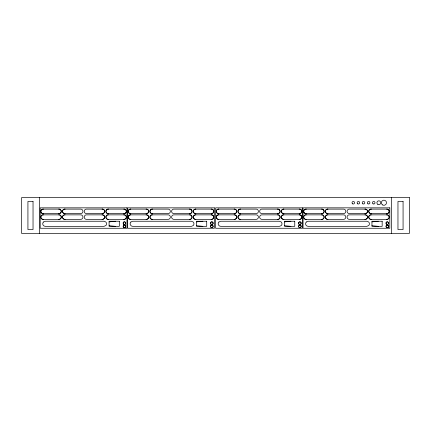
<?xml version="1.0" encoding="UTF-8"?>
<svg xmlns="http://www.w3.org/2000/svg" width="431" height="431" viewBox="0 0 431 431"><rect width="100%" height="100%" fill="white"/><g stroke="black" fill="none" stroke-linecap="round" stroke-linejoin="round"><path stroke-width="0.65" d="M123.514 224.115A1.304 1.288 -90 0 0 125.324 224.104A1.304 1.288 -90 0 0 125.324 222.267A1.304 1.288 -90 0 0 123.514 222.256L123.137 223.156L123.514 224.061M125.313 227.304A1.304 1.288 -90 0 0 125.329 225.461A1.304 1.288 -90 0 0 123.514 225.445L123.137 226.345L123.514 227.25A1.304 1.288 -90 0 0 125.313 227.25M210.915 224.115A1.304 1.288 -90 0 0 212.731 224.104A1.304 1.288 -90 0 0 212.731 222.267A1.304 1.288 -90 0 0 210.915 222.256L210.543 223.156L210.915 224.061M212.72 227.304A1.304 1.288 -90 0 0 212.736 225.461A1.304 1.288 -90 0 0 210.915 225.445L210.543 226.345L210.915 227.25A1.304 1.288 -90 0 0 212.72 227.25M298.963 224.115A1.304 1.288 -90 0 0 300.773 224.104A1.304 1.288 -90 0 0 300.773 222.267A1.304 1.288 -90 0 0 298.963 222.256L298.586 223.156L298.958 224.061M300.763 227.304A1.304 1.288 -90 0 0 300.779 225.461A1.304 1.288 -90 0 0 298.963 225.445L298.586 226.345L298.958 227.25A1.304 1.288 -90 0 0 300.763 227.25M386.365 224.115A1.304 1.288 -90 0 0 388.18 224.104A1.304 1.288 -90 0 0 388.18 222.267A1.304 1.288 -90 0 0 386.365 222.256L385.993 223.156L386.365 224.061M388.169 227.304A1.304 1.288 -90 0 0 388.186 225.461A1.304 1.288 -90 0 0 386.365 225.445L385.993 226.345L386.365 227.25A1.304 1.288 -90 0 0 388.169 227.25M109.102 221.879L115.481 221.243M196.509 221.879L202.888 221.243M284.552 221.879L290.93 221.243M371.953 221.879L378.337 221.243M43.391 209.121L58.702 209.121A2.257 2.247 -90 0 1 61.256 211.352A2.257 2.247 -90 0 1 58.702 213.593L43.391 213.587A2.3 2.274 -90 0 1 41.608 213.049L41.193 212.564A2.23 2.198 -90 0 1 41.193 210.139L41.608 209.66A2.3 2.274 -90 0 1 43.391 209.121A2.252 2.252 0 0 0 40.837 211.352A2.252 2.252 0 0 0 43.391 213.587M65.081 209.121L80.392 209.121A2.252 2.252 0 0 1 82.946 211.352A2.252 2.252 0 0 1 80.392 213.587L65.081 213.587A2.257 2.252 -90 0 1 62.527 211.352A2.257 2.252 -90 0 1 65.081 209.116A2.252 2.252 0 0 0 62.527 211.352A2.252 2.252 0 0 0 65.081 213.587M102.082 209.121L86.771 209.121A2.252 2.252 0 0 0 84.223 211.352A2.252 2.252 0 0 0 86.771 213.587L102.082 213.587A2.257 2.252 -90 0 0 104.636 211.352A2.257 2.252 -90 0 0 102.082 209.116A2.252 2.252 0 0 1 104.636 211.352A2.252 2.252 0 0 1 102.082 213.587M108.467 209.121L123.778 209.121A2.3 2.274 -90 0 1 125.561 209.655L125.976 210.139A2.23 2.198 -90 0 1 125.976 212.564L125.561 213.049A2.3 2.274 -90 0 1 123.778 213.587L108.467 213.587A2.257 2.247 -90 0 1 105.907 211.352A2.257 2.247 -90 0 1 108.467 209.116A2.252 2.252 0 0 0 105.913 211.352A2.252 2.252 0 0 0 108.467 213.587M130.792 209.121L146.104 209.121A2.257 2.247 -90 0 1 148.663 211.352A2.257 2.247 -90 0 1 146.104 213.593L130.792 213.587A2.3 2.274 -90 0 1 129.009 213.049L128.594 212.564A2.23 2.198 -90 0 1 128.594 210.139L129.009 209.66A2.3 2.274 -90 0 1 130.792 209.121A2.252 2.252 0 0 0 128.244 211.352A2.252 2.252 0 0 0 130.792 213.587M152.488 209.121L167.799 209.121A2.252 2.252 0 0 1 170.347 211.352A2.252 2.252 0 0 1 167.799 213.587L152.488 213.587A2.257 2.252 -90 0 1 149.934 211.352A2.257 2.252 -90 0 1 152.488 209.116A2.252 2.252 0 0 0 149.934 211.352A2.252 2.252 0 0 0 152.488 213.587M189.489 209.121L174.178 209.121A2.252 2.252 0 0 0 171.624 211.352A2.252 2.252 0 0 0 174.178 213.587L189.489 213.587A2.257 2.252 -90 0 0 192.043 211.352A2.257 2.252 -90 0 0 189.489 209.116A2.252 2.252 0 0 1 192.043 211.352A2.252 2.252 0 0 1 189.489 213.587M195.868 209.121L211.179 209.121A2.3 2.274 -90 0 1 212.962 209.655L213.377 210.139A2.23 2.198 -90 0 1 213.377 212.564L212.962 213.049A2.3 2.274 -90 0 1 211.179 213.587L195.868 213.587A2.257 2.247 -90 0 1 193.314 211.352A2.257 2.247 -90 0 1 195.868 209.116A2.252 2.252 0 0 0 193.32 211.352A2.252 2.252 0 0 0 195.868 213.587M218.835 209.121L234.152 209.121A2.257 2.247 -90 0 1 236.705 211.352A2.257 2.247 -90 0 1 234.146 213.593L218.835 213.587A2.3 2.274 -90 0 1 217.052 213.049L216.637 212.564A2.23 2.198 -90 0 1 216.637 210.139L217.057 209.66A2.3 2.274 -90 0 1 218.835 209.121A2.252 2.252 0 0 0 216.287 211.352A2.252 2.252 0 0 0 218.835 213.587M240.53 209.121L255.842 209.121A2.252 2.252 0 0 1 258.395 211.352A2.252 2.252 0 0 1 255.842 213.587L240.53 213.587A2.257 2.252 -90 0 1 237.977 211.352A2.257 2.252 -90 0 1 240.53 209.116A2.252 2.252 0 0 0 237.977 211.352A2.252 2.252 0 0 0 240.53 213.587M277.532 209.121L262.22 209.121A2.252 2.252 0 0 0 259.667 211.352A2.252 2.252 0 0 0 262.22 213.587L277.532 213.587A2.257 2.252 -90 0 0 280.085 211.352A2.257 2.252 -90 0 0 277.532 209.116A2.252 2.252 0 0 1 280.085 211.352A2.252 2.252 0 0 1 277.532 213.587M283.91 209.121L299.222 209.121A2.3 2.274 -90 0 1 301.005 209.655L301.425 210.139A2.23 2.198 -90 0 1 301.425 212.564L301.005 213.049A2.3 2.274 -90 0 1 299.222 213.587L283.91 213.587A2.257 2.247 -90 0 1 281.357 211.352A2.257 2.247 -90 0 1 283.91 209.116A2.252 2.252 0 0 0 281.362 211.352A2.252 2.252 0 0 0 283.91 213.587M306.242 209.121L321.553 209.121A2.257 2.247 -90 0 1 324.112 211.352A2.257 2.247 -90 0 1 321.553 213.593L306.242 213.587A2.3 2.274 -90 0 1 304.458 213.049L304.044 212.564A2.23 2.198 -90 0 1 304.044 210.139L304.458 209.66A2.3 2.274 -90 0 1 306.242 209.121A2.252 2.252 0 0 0 303.688 211.352A2.252 2.252 0 0 0 306.242 213.587M327.932 209.121L343.248 209.121A2.252 2.252 0 0 1 345.797 211.352A2.252 2.252 0 0 1 343.248 213.587L327.932 213.587A2.257 2.252 -90 0 1 325.378 211.352A2.257 2.252 -90 0 1 327.932 209.116A2.252 2.252 0 0 0 325.383 211.352A2.252 2.252 0 0 0 327.932 213.587M364.938 209.121L349.627 209.121A2.252 2.252 0 0 0 347.074 211.352A2.252 2.252 0 0 0 349.627 213.587L364.938 213.587A2.257 2.252 -90 0 0 367.492 211.352A2.257 2.252 -90 0 0 364.938 209.116A2.252 2.252 0 0 1 367.492 211.352A2.252 2.252 0 0 1 364.938 213.587M371.317 209.121L386.629 209.121A2.3 2.274 -90 0 1 388.412 209.655L388.827 210.139A2.23 2.198 -90 0 1 388.827 212.564L388.412 213.049A2.3 2.274 -90 0 1 386.629 213.587L371.317 213.587A2.257 2.247 -90 0 1 368.764 211.352A2.257 2.247 -90 0 1 371.317 209.116A2.252 2.252 0 0 0 368.764 211.352A2.252 2.252 0 0 0 371.317 213.587M43.391 214.864L58.702 214.864A2.252 2.252 0 0 1 61.25 217.095A2.257 2.247 -90 0 1 58.702 219.331L43.391 219.331A2.3 2.274 -90 0 1 41.608 218.792L41.193 218.307A2.23 2.198 -90 0 1 41.193 215.883L41.608 215.398A2.3 2.274 -90 0 1 43.391 214.864A2.252 2.252 0 0 0 40.837 217.095A2.252 2.252 0 0 0 43.391 219.331M123.778 214.864L108.467 214.864A2.252 2.252 0 0 0 105.913 217.095A2.257 2.247 -90 0 0 108.467 219.331L123.778 219.331A2.3 2.274 -90 0 0 125.561 218.792L125.976 218.307A2.23 2.198 -90 0 0 125.976 215.883L125.561 215.398A2.3 2.274 -90 0 0 123.778 214.864A2.252 2.252 0 0 1 126.326 217.095A2.252 2.252 0 0 1 123.778 219.331M130.792 214.864L146.104 214.864A2.252 2.252 0 0 1 148.657 217.095A2.252 2.252 0 0 1 146.104 219.331L130.792 219.331A2.3 2.274 -90 0 1 129.009 218.792L128.594 218.307A2.23 2.198 -90 0 1 128.594 215.883L129.009 215.398A2.3 2.274 -90 0 1 130.792 214.864A2.252 2.252 0 0 0 128.244 217.095A2.252 2.252 0 0 0 130.792 219.331M211.179 214.864L195.868 214.864A2.252 2.252 0 0 0 193.32 217.095A2.257 2.247 -90 0 0 195.868 219.331L211.179 219.331A2.3 2.274 -90 0 0 212.962 218.792L213.377 218.307A2.23 2.198 -90 0 0 213.377 215.883L212.962 215.398A2.3 2.274 -90 0 0 211.179 214.864A2.252 2.252 0 0 1 213.733 217.095A2.252 2.252 0 0 1 211.179 219.331M218.835 214.864L234.152 214.864A2.252 2.252 0 0 1 236.7 217.095A2.257 2.247 -90 0 1 234.146 219.331L218.835 219.331A2.3 2.274 -90 0 1 217.052 218.792L216.637 218.307A2.23 2.198 -90 0 1 216.637 215.883L217.057 215.398A2.3 2.274 -90 0 1 218.835 214.864A2.252 2.252 0 0 0 216.287 217.095A2.252 2.252 0 0 0 218.835 219.331M299.222 214.864L283.91 214.864A2.252 2.252 0 0 0 281.362 217.095A2.257 2.247 -90 0 0 283.91 219.331L299.222 219.331A2.3 2.274 -90 0 0 301.005 218.792L301.425 218.307A2.23 2.198 -90 0 0 301.425 215.883L301.005 215.398A2.3 2.274 -90 0 0 299.222 214.864A2.252 2.252 0 0 1 301.775 217.095A2.252 2.252 0 0 1 299.222 219.331M306.242 214.864L321.553 214.864A2.252 2.252 0 0 1 324.107 217.095A2.257 2.247 -90 0 1 321.553 219.331L306.242 219.331A2.3 2.274 -90 0 1 304.458 218.792L304.044 218.307A2.23 2.198 -90 0 1 304.044 215.883L304.458 215.398A2.3 2.274 -90 0 1 306.242 214.864A2.252 2.252 0 0 0 303.688 217.095A2.252 2.252 0 0 0 306.242 219.331M386.629 214.864L371.317 214.864A2.252 2.252 0 0 0 368.764 217.095A2.257 2.247 -90 0 0 371.317 219.331L386.629 219.331A2.3 2.274 -90 0 0 388.412 218.792L388.827 218.307A2.23 2.198 -90 0 0 388.827 215.883L388.412 215.398A2.3 2.274 -90 0 0 386.629 214.864A2.252 2.252 0 0 1 389.182 217.095A2.252 2.252 0 0 1 386.629 219.331M65.081 219.331L80.392 219.331A2.252 2.252 0 0 0 82.946 217.095A2.252 2.252 0 0 0 80.392 214.864L65.081 214.864A2.252 2.252 0 0 0 62.527 217.095A2.252 2.252 0 0 0 65.081 219.331A2.257 2.252 -90 0 1 62.527 217.095A2.257 2.252 -90 0 1 65.081 214.859M102.082 219.331L86.771 219.331A2.252 2.252 0 0 1 84.223 217.095A2.252 2.252 0 0 1 86.771 214.864L102.082 214.864A2.252 2.252 0 0 1 104.636 217.095A2.257 2.252 -90 0 1 102.082 219.331A2.252 2.252 0 0 0 104.636 217.095A2.257 2.252 -90 0 0 102.082 214.859M152.488 219.331L167.799 219.331A2.252 2.252 0 0 0 170.347 217.095A2.252 2.252 0 0 0 167.799 214.864L152.488 214.864A2.252 2.252 0 0 0 149.934 217.095A2.257 2.252 -90 0 0 152.488 219.331A2.252 2.252 0 0 1 149.934 217.095A2.257 2.252 -90 0 1 152.488 214.859M189.489 219.331L174.178 219.331A2.252 2.252 0 0 1 171.624 217.095A2.252 2.252 0 0 1 174.178 214.864L189.489 214.864A2.252 2.252 0 0 1 192.043 217.095A2.257 2.252 -90 0 1 189.489 219.331A2.252 2.252 0 0 0 192.043 217.095A2.257 2.252 -90 0 0 189.489 214.859M240.53 219.331L255.842 219.331A2.252 2.252 0 0 0 258.395 217.095A2.252 2.252 0 0 0 255.842 214.864L240.53 214.864A2.252 2.252 0 0 0 237.977 217.095A2.257 2.252 -90 0 0 240.53 219.331A2.252 2.252 0 0 1 237.977 217.095A2.257 2.252 -90 0 1 240.53 214.859M277.532 219.331L262.22 219.331A2.252 2.252 0 0 1 259.667 217.095A2.252 2.252 0 0 1 262.22 214.864L277.532 214.864A2.252 2.252 0 0 1 280.085 217.095A2.257 2.252 -90 0 1 277.532 219.331A2.252 2.252 0 0 0 280.085 217.095A2.257 2.252 -90 0 0 277.532 214.859M327.932 219.331L343.248 219.331A2.252 2.252 0 0 0 345.797 217.095A2.252 2.252 0 0 0 343.248 214.864L327.932 214.864A2.252 2.252 0 0 0 325.383 217.095A2.257 2.252 -90 0 0 327.932 219.331A2.252 2.252 0 0 1 325.383 217.095A2.257 2.252 -90 0 1 327.932 214.859M364.938 219.331L349.627 219.331A2.252 2.252 0 0 1 347.074 217.095A2.252 2.252 0 0 1 349.627 214.864L364.938 214.864A2.252 2.252 0 0 1 367.492 217.095A2.257 2.252 -90 0 1 364.938 219.331A2.252 2.252 0 0 0 367.492 217.095A2.257 2.252 -90 0 0 364.938 214.859M371.953 225.709L378.337 226.345M284.552 225.709L290.93 226.345M196.509 225.709L202.888 226.345M109.102 225.709L115.481 226.345M391.585 197.635L391.585 233.365M39.415 197.635L39.415 233.365M146.104 209.121A2.252 2.252 0 0 1 148.657 211.352A2.252 2.252 0 0 1 146.104 213.587M195.868 219.331A2.252 2.252 0 0 1 193.32 217.095A2.257 2.247 -90 0 1 195.868 214.859M211.179 209.121A2.252 2.252 0 0 1 213.733 211.352A2.252 2.252 0 0 1 211.179 213.587M146.104 214.859A2.257 2.247 -90 0 1 148.663 217.095A2.257 2.247 -90 0 1 146.104 219.331M210.587 226.016A1.277 1.277 0 0 1 212.553 225.3A1.277 1.277 0 0 1 212.553 227.39A1.277 1.277 0 0 1 210.587 226.674M210.587 222.827A1.277 1.277 0 0 1 212.553 222.11A1.277 1.277 0 0 1 212.553 224.201A1.277 1.277 0 0 1 210.587 223.484M283.91 214.859A2.257 2.247 -90 0 0 281.357 217.095A2.252 2.252 0 0 0 283.91 219.331M234.152 209.121A2.252 2.252 0 0 1 236.7 211.352A2.252 2.252 0 0 1 234.152 213.587M299.222 209.121A2.252 2.252 0 0 1 301.775 211.352A2.252 2.252 0 0 1 299.222 213.587M234.152 219.331A2.252 2.252 0 0 0 236.7 217.095A2.257 2.247 -90 0 0 234.146 214.859M298.629 222.827A1.277 1.277 0 0 1 300.596 222.11A1.277 1.277 0 0 1 300.596 224.201A1.277 1.277 0 0 1 298.629 223.484M298.629 226.016A1.277 1.277 0 0 1 300.596 225.3A1.277 1.277 0 0 1 300.596 227.39A1.277 1.277 0 0 1 298.629 226.674M321.553 209.121A2.252 2.252 0 0 1 324.107 211.352A2.252 2.252 0 0 1 321.553 213.587M321.553 219.331A2.252 2.252 0 0 0 324.107 217.095A2.257 2.247 -90 0 0 321.553 214.859M386.629 209.121A2.252 2.252 0 0 1 389.182 211.352A2.252 2.252 0 0 1 386.629 213.587M371.317 219.331A2.252 2.252 0 0 1 368.764 217.095A2.257 2.247 -90 0 1 371.317 214.859M386.036 222.827A1.277 1.277 0 0 1 387.997 222.11A1.277 1.277 0 0 1 387.997 224.201A1.277 1.277 0 0 1 386.036 223.484M386.036 226.016A1.277 1.277 0 0 1 387.997 225.3A1.277 1.277 0 0 1 387.997 227.39A1.277 1.277 0 0 1 386.036 226.674M58.702 209.121A2.252 2.252 0 0 1 61.25 211.352A2.252 2.252 0 0 1 58.702 213.587M108.467 214.859A2.257 2.247 -90 0 0 105.907 217.095A2.252 2.252 0 0 0 108.467 219.331M123.18 226.016A1.277 1.277 0 0 1 125.146 225.3A1.277 1.277 0 0 1 125.146 227.39A1.277 1.277 0 0 1 123.18 226.674M58.702 214.859A2.257 2.247 -90 0 1 61.256 217.095A2.252 2.252 0 0 1 58.702 219.331M123.18 222.827A1.277 1.277 0 0 1 125.146 222.11A1.277 1.277 0 0 1 125.146 224.201A1.277 1.277 0 0 1 123.18 223.484M123.778 209.121A2.252 2.252 0 0 1 126.326 211.352A2.252 2.252 0 0 1 123.778 213.587M43.499 221.992L43.095 222.52A2.527 2.489 -90 0 0 43.095 225.068L44.027 226.006L45.303 226.345L104 226.345L105.805 225.596A2.543 2.532 -90 0 0 105.805 221.987L104 221.243L45.303 221.243L43.499 221.992M130.905 221.992L130.496 222.52A2.527 2.489 -90 0 0 130.496 225.068L131.433 226.006L132.71 226.345L191.402 226.345L193.207 225.596A2.543 2.532 -90 0 0 193.207 221.987L191.402 221.243L132.71 221.243L130.905 221.992M218.948 221.992L218.539 222.52A2.527 2.489 -90 0 0 218.539 225.068L219.476 226.006L220.753 226.345L279.444 226.345L281.249 225.596A2.543 2.532 -90 0 0 281.249 221.987L279.444 221.243L220.753 221.243L218.948 221.992M306.349 221.992L305.945 222.52A2.527 2.489 -90 0 0 305.945 225.068L306.883 226.006L308.154 226.345L366.851 226.345L368.656 225.596A2.543 2.532 -90 0 0 368.656 221.987L366.851 221.243L308.154 221.243L306.349 221.992M409.45 197.635L21.55 197.635L21.55 233.365L409.45 233.365L409.45 197.635M33.036 201.466L27.929 201.466L27.929 229.534L33.036 229.534L33.036 201.466M403.071 201.466L397.964 201.466L397.964 229.534L403.071 229.534L403.071 201.466M126.967 207.844L40.202 207.844L40.202 228.258L126.967 228.258L126.967 207.844M214.369 207.844L127.603 207.844L127.603 228.258L214.369 228.258L214.369 207.844M302.417 207.844L215.645 207.844L215.645 228.258L302.417 228.258L302.417 207.844M389.818 207.844L303.052 207.844L303.052 228.258L389.818 228.258L389.818 207.844M119.312 221.243L109.102 221.243L109.102 226.345L119.312 226.345L119.312 221.243M206.713 221.243L196.509 221.243L196.509 226.345L206.713 226.345L206.713 221.243M294.761 221.243L284.552 221.243L284.552 226.345L294.761 226.345L294.761 221.243M382.162 221.243L371.953 221.243L371.953 226.345L382.162 226.345L382.162 221.243M377.868 204.396A1.913 1.913 0 0 0 380.74 202.742A1.913 1.913 0 0 0 377.868 201.083A1.913 1.913 0 0 0 377.868 204.396M382.653 204.951A2.554 2.554 0 0 0 386.483 202.742A2.554 2.554 0 0 0 382.653 200.528A2.554 2.554 0 0 0 382.653 204.951M352.671 203.847A1.277 1.277 0 0 0 354.584 202.742A1.277 1.277 0 0 0 352.671 201.633A1.277 1.277 0 0 0 352.671 203.847M362.875 203.847A1.277 1.277 0 0 0 364.793 202.742A1.277 1.277 0 0 0 362.875 201.633A1.277 1.277 0 0 0 362.875 203.847M367.982 203.847A1.277 1.277 0 0 0 369.895 202.742A1.277 1.277 0 0 0 367.982 201.633A1.277 1.277 0 0 0 367.982 203.847M373.084 203.847A1.277 1.277 0 0 0 374.997 202.742A1.277 1.277 0 0 0 373.084 201.633A1.277 1.277 0 0 0 373.084 203.847M357.773 203.847A1.277 1.277 0 0 0 359.686 202.742A1.277 1.277 0 0 0 357.773 201.633A1.277 1.277 0 0 0 357.773 203.847"/></g></svg>
